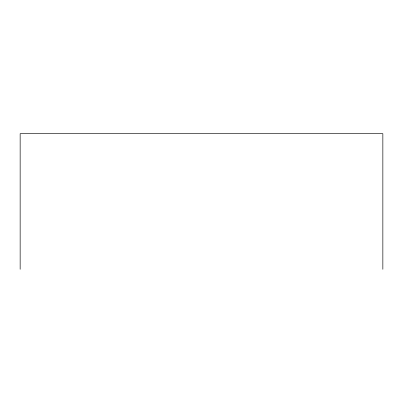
<?xml version="1.0" encoding="UTF-8"?>
<svg xmlns="http://www.w3.org/2000/svg" width="403" height="403" viewBox="0 0 403 403"><rect width="100%" height="100%" fill="white"/><g stroke="black" fill="none" stroke-linecap="round" stroke-linejoin="round"><path stroke-width="0.6" d="M382.85 269.32L382.85 133.68L20.15 133.68L20.15 269.32"/></g></svg>
